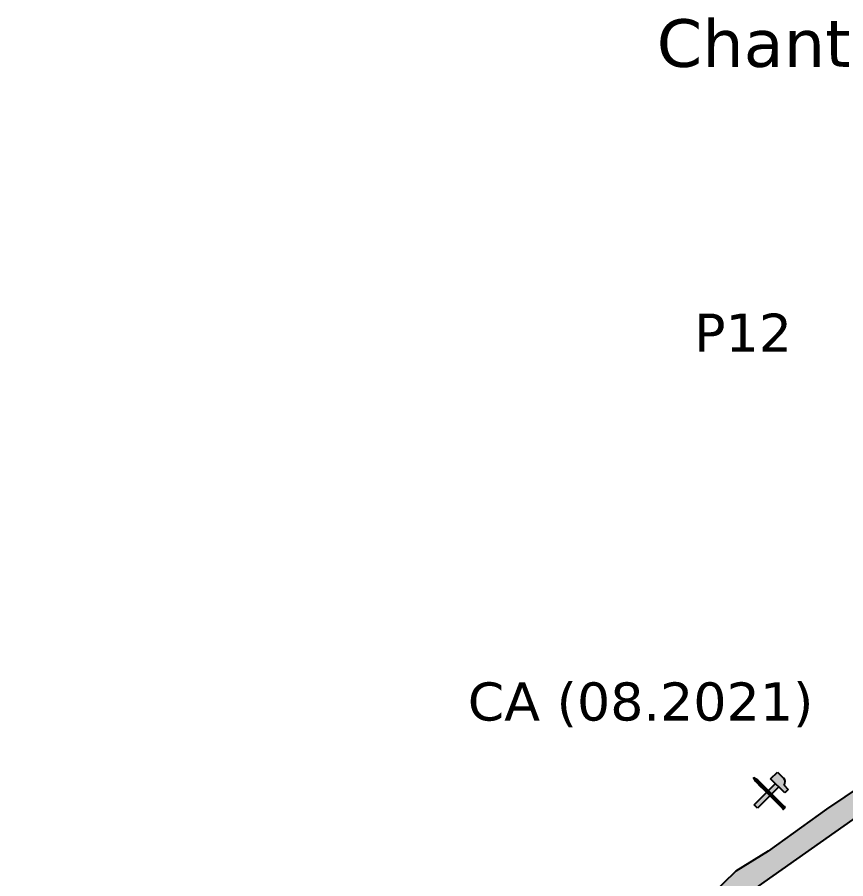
# Model space of a CAD drawing. Header units: metres. Extents: x -1178 to 131, y -250 to 398.
# Drawn here: x -201.06 to -183.66, y -158.06 to -139.96 of the extents above; entities that cross this region are included whole.
import ezdxf

# ---------------------------------------------------------------- set-up
doc = ezdxf.new("R2010")
doc.units = ezdxf.units.M
doc.header["$MEASUREMENT"] = 0
for name, color, linetype in [("Blocs - Courant d'air", 204, 'Continuous'), ('Topo Dessin - Galeries', 1, 'Continuous'), ('Topo Dessin - Légendes Grosses', 250, 'Continuous')]:
    doc.layers.add(name, color=color, linetype=linetype)
doc.layers.add('Topo Dessin - Fond', color=7, linetype='Continuous', true_color=0xdedede)

# ---------------------------------------------------------------- blocks, each defined once
blk = doc.blocks.new('Désob')
at = {"layer": "Blocs - Courant d'air"}
h = blk.add_hatch(color=256, dxfattribs=at)
h.dxf.hatch_style = 1
h.paths.add_polyline_path([(0.846, 0.149), (0.65, 0.345, 0.414758), (0.65, 0.632), (0.382, 0.9), (0.08, 0.607), (0.692, -0.005)])
h.paths.add_polyline_path([(0.432, 0.255), (0.284, 0.403), (-0.637, -0.518), (-0.489, -0.666)])
h = blk.add_hatch(color=256, dxfattribs=at)
h.dxf.hatch_style = 1
h.paths.add_polyline_path([(-0.488, 0.562), (-0.673, 0.673), (-0.562, 0.488), (-0.299, 0.225), (0.622, -0.696), (0.696, -0.622)])
h = blk.add_hatch(color=256, dxfattribs=at)
h.dxf.hatch_style = 1
h.paths.add_polyline_path([(0.71, -0.607, 0.414214), (0.681, -0.607), (0.696, -0.622), (0.622, -0.696), (0.607, -0.71, 0.414214), (0.636, -0.71), (0.71, -0.636, 0.414214)])
h.paths.add_polyline_path([(0.607, -0.681, 0.414214), (0.607, -0.71), (0.622, -0.696)])
for p, q in [((0.08, 0.607), (0.382, 0.9)), ((0.382, 0.9), (0.65, 0.632)), ((-0.673, 0.673), (-0.488, 0.562)), ((-0.562, 0.488), (-0.673, 0.673)), ((-0.673, 0.673), (0.673, -0.673)), ((-0.637, -0.518), (0.284, 0.403)), ((0.622, -0.696), (-0.562, 0.488)), ((-0.299, 0.225), (-0.562, 0.488)), ((0.696, -0.622), (-0.488, 0.562)), ((0.692, -0.005), (0.08, 0.607)), ((0.432, 0.255), (-0.489, -0.666)), ((0.65, 0.345), (0.846, 0.149)), ((0.846, 0.149), (0.692, -0.005)), ((-0.489, -0.666), (-0.637, -0.518)), ((0.607, -0.681), (0.607, -0.681)), ((0.607, -0.71), (0.607, -0.71)), ((0.607, -0.71), (0.607, -0.71)), ((0.607, -0.71), (0.607, -0.71)), ((0.696, -0.622), (0.622, -0.696)), ((0.636, -0.71), (0.71, -0.636)), ((0.681, -0.607), (0.681, -0.607)), ((0.71, -0.607), (0.71, -0.607)), ((0.71, -0.607), (0.71, -0.607))]:
    blk.add_line(p, q, dxfattribs=at)
for centre, radius, start, end in [((0.507, 0.489), 0.203, 315, 45), ((0.622, -0.696), 0.02, 135, 225), ((0.622, -0.696), 0.02, 225, 315), ((0.696, -0.622), 0.02, 45, 135), ((0.696, -0.622), 0.02, 315, 45)]:
    blk.add_arc(centre, radius, start, end, dxfattribs=at)

msp = doc.modelspace()

# ---------------------------------------------------------------- hatches: boundary and pattern name
at = {"layer": 'Topo Dessin - Fond'}
h = msp.add_hatch(color=256, dxfattribs=at)
h.dxf.hatch_style = 1
h.paths.add_polyline_path([(-195.515, -166.023), (-194.489, -165.173), (-193.49, -164.84), (-192.353, -164.323), (-190.813, -163.659), (-190.591, -163.274), (-190.502, -162.21), (-189.733, -161.796), (-189.304, -161.56), (-187.529, -160.022), (-186.39, -159.047), (-185.488, -158.219), (-183.384, -156.735), (-182.157, -155.789), (-182.285, -155.404), (-183.292, -156.079), (-184.06, -156.597), (-185.29, -157.484), (-185.965, -157.899), (-186.778, -158.694), (-187.685, -159.387), (-188.471, -160.006), (-189.408, -160.864), (-189.944, -161.308), (-190.73, -161.428), (-191.008, -161.594), (-191.396, -162.527), (-191.535, -162.777), (-192.136, -163.11), (-193.023, -163.609), (-193.793, -163.991), (-194.301, -164.148), (-195.013, -164.638), (-196.104, -165.442), (-197.177, -166.218), (-197.695, -166.671), (-199.243, -168.625), (-199.65, -169.679), (-200.13, -170.492), (-200.944, -171.416), (-201.064, -172.164), (-200.972, -173.144), (-200.63, -173.661), (-200.075, -173.384), (-199.502, -172.645), (-199.733, -171.684), (-199.196, -170.51), (-198.235, -168.782), (-196.671, -167.215)])

# ---------------------------------------------------------------- linework, layer by layer
at = {"layer": 'Topo Dessin - Galeries'}
for points in [[(-176.782, -150.228), (-177.556, -150.751), (-177.827, -150.895), (-178.075, -151.062), (-178.161, -151.269), (-178.259, -151.609), (-178.109, -152.174), (-178.075, -152.531), (-178.611, -152.888), (-179.823, -153.554), (-180.503, -153.992), (-181.362, -154.413), (-181.991, -154.862), (-182.21, -155.069), (-182.285, -155.404), (-183.292, -156.079), (-184.06, -156.597), (-185.29, -157.484), (-185.965, -157.899), (-186.778, -158.694)], [(-193.753, -164.928), (-193.49, -164.84), (-192.353, -164.323), (-190.813, -163.659), (-190.591, -163.274), (-190.502, -162.21), (-189.733, -161.796), (-189.304, -161.56), (-187.529, -160.022), (-186.39, -159.047), (-185.488, -158.219), (-183.384, -156.735), (-182.157, -155.789), (-181.432, -155.449), (-180.84, -155.287), (-179.864, -154.577), (-178.607, -153.542), (-177.631, -152.981), (-177.394, -152.611), (-177.69, -152.005), (-177.394, -151.591), (-176.443, -150.852), (-176.182, -150.758)]]:
    msp.add_lwpolyline(points, dxfattribs=at)

# ---------------------------------------------------------------- block references
at = {"layer": "Blocs - Courant d'air", "xscale": 0.4822147355138099, "yscale": 0.4822147355138099, "zscale": 0.4822147355138099}
msp.add_blockref('Désob', (-185.274, -156.257), dxfattribs=at)

# ---------------------------------------------------------------- texts
at = {"layer": 'Topo Dessin - Légendes Grosses', "linetype": 'Continuous', "attachment_point": 1}
for s, width, heights, insert, char_height in [('{\\fVerdana|b0|i0|c0|p34;Chantier n° 1}', 12.58061, [1.892], (-187.629, -140.004), 1), ('{\\fVerdana|b0|i0|c0|p34;P12}', 2.4793, [0], (-186.845, -146.189), 0.8), ('\\A1;{\\fVerdana|b0|i0|c0|p34;CA (08.2021)}', 7.55887, [0.996], (-191.598, -153.937), 0.8)]:
    msp.add_mtext_dynamic_manual_height_columns(s, width=width, gutter_width=12.5, heights=heights, dxfattribs=dict(at, insert=insert, char_height=char_height))

doc.saveas('drawing.dxf')
